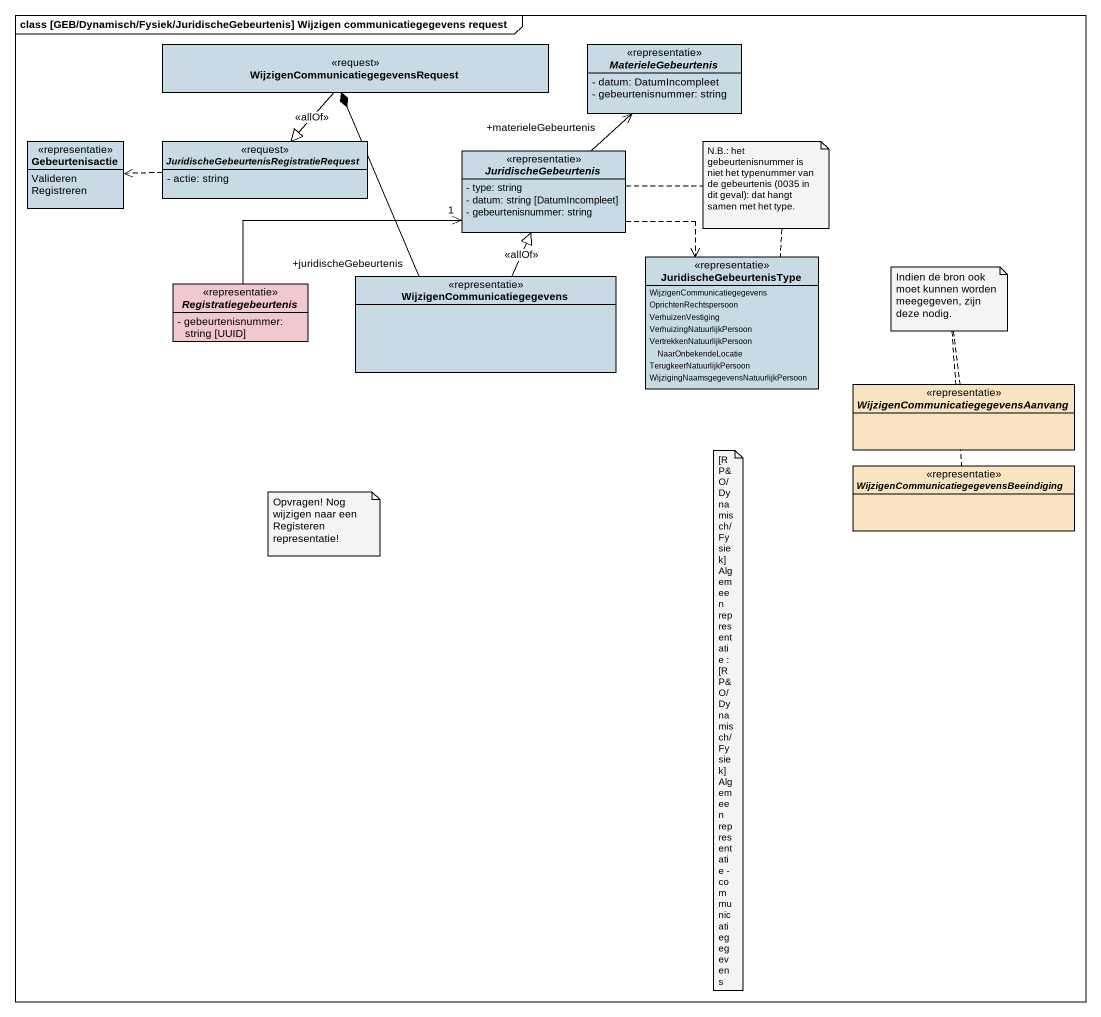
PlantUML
@startuml
mainframe class [GEB/Dynamisch/Fysiek/JuridischeGebeurtenis] Wijzigen communicatiegegevens request
hide circle
hide empty members
skinparam classAttributeIconSize 0
class "WijzigenCommunicatiegegevensRequest" as WijzigenCommunicatiegegevens <<request>> #C8DAE3
abstract class MaterieleGebeurtenis <<representatie>> #C8DAE3 {
  - datum: DatumIncompleet
  - gebeurtenisnummer: string
}
enum Gebeurtenisactie <<representatie>> #C8DAE3 {
  Valideren
  Registreren
}
abstract class "JuridischeGebeurtenisRegistratieRequest" as JuridischeGebeurtenisRegistr <<request>> #C8DAE3 {
  - actie: string
}
abstract class JuridischeGebeurtenis <<representatie>> #C8DAE3 {
  - type: string
  - datum: string [DatumIncompleet]
  - gebeurtenisnummer: string
}
enum JuridischeGebeurtenisType <<representatie>> #C8DAE3 {
  WijzigenCommunicatiegegevens
  OprichtenRechtspersoon
  VerhuizenVestiging
  VerhuizingNatuurlijkPersoon
  VertrekkenNatuurlijkPersoonNaarOnbekendeLocatie
  TerugkeerNatuurlijkPersoon
  WijzigingNaamsgegevensNatuurlijkPersoon
}
abstract class Registratiegebeurtenis <<representatie>> #F0C8CD {
  - gebeurtenisnummer: string [UUID]
}
class "WijzigenCommunicatiegegevens" as WijzigenCommunicatiegegevens_2 <<representatie>> #C8DAE3
abstract class "WijzigenCommunicatiegegevensAanvang" as WijzigenCommunicatiegegevens_3 <<representatie>> #F8E4C0
abstract class "WijzigenCommunicatiegegevensBeeindiging" as WijzigenCommunicatiegegevens_4 <<representatie>> #F8E4C0
WijzigenCommunicatiegegevens --|> JuridischeGebeurtenisRegistr : <<allOf>>
JuridischeGebeurtenisRegistr .left.> Gebeurtenisactie
JuridischeGebeurtenis -up-> "+materieleGebeurtenis" MaterieleGebeurtenis
JuridischeGebeurtenis ..> JuridischeGebeurtenisType
Registratiegebeurtenis -right-> "1" JuridischeGebeurtenis
WijzigenCommunicatiegegevens_2 "+juridischeGebeurtenis" -up-* WijzigenCommunicatiegegevens
WijzigenCommunicatiegegevens_2 -up-|> JuridischeGebeurtenis : <<allOf>>
note as N1
  N.B.: het gebeurtenisnummer is niet het typenummer van de gebeurtenis (0035 in dit geval): dat hangt samen met het type.
end note
N1 .. JuridischeGebeurtenisType
N1 .. JuridischeGebeurtenis
note as N2
  Indien de bron ook moet kunnen worden meegegeven, zijn deze nodig.
end note
N2 .. WijzigenCommunicatiegegevens_4
N2 .. WijzigenCommunicatiegegevens_3
note as N3
  [RP&O/Dynamisch/Fysiek] Algemeen representatie : [RP&O/Dynamisch/Fysiek] Algemeen representatie - communicatiegegevens
end note
note as N4
  Opvragen! Nog wijzigen naar een Registeren representatie!
end note
@enduml
